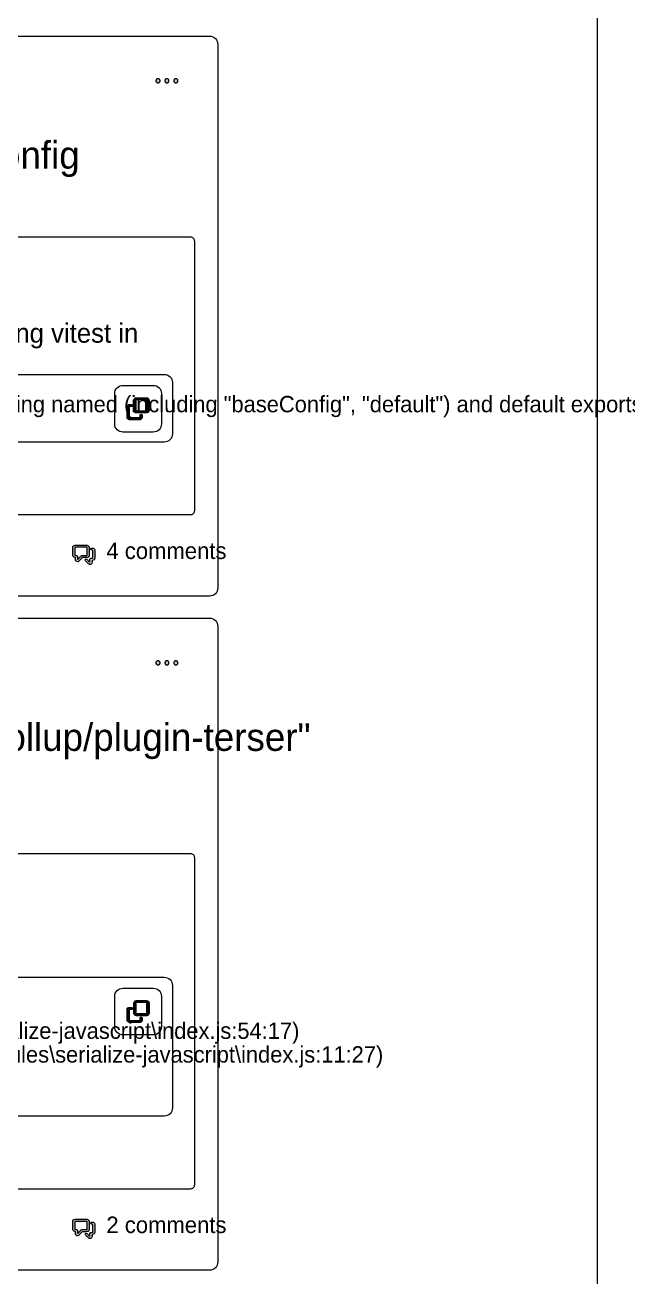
# Model space of a CAD drawing. Extents: x 0 to 2255, y 1 to 8699.
# Drawn here: x 864 to 1303, y 5510 to 6420 of the extents above; entities that cross this region are included whole.
import ezdxf

# ---------------------------------------------------------------- set-up
doc = ezdxf.new("R2010")
doc.units = 0
doc.layers.get('0').update_dxf_attribs({"lineweight": 0})
doc.styles.add('Mona Sans VF', font='Mona Sans VF.ttf')
doc.styles.add('Monaspace Neon', font='Monaspace Neon.ttf')

msp = doc.modelspace()

# ---------------------------------------------------------------- hatches: boundary and pattern name
at = {"true_color": 0x9198a1}
h = msp.add_hatch(color=256, dxfattribs=at)
h.dxf.hatch_style = 1
h.paths.add_polyline_path([(967.03, 6377.8), (967.18, 6377.81), (967.33, 6377.83), (967.47, 6377.86), (967.61, 6377.91), (967.74, 6377.98), (967.87, 6378.05), (967.98, 6378.14), (968.09, 6378.24), (968.19, 6378.35), (968.28, 6378.47), (968.36, 6378.59), (968.42, 6378.73), (968.47, 6378.86), (968.5, 6379.01), (968.53, 6379.15), (968.53, 6379.3), (968.53, 6379.45), (968.5, 6379.59), (968.47, 6379.74), (968.42, 6379.87), (968.36, 6380.01), (968.28, 6380.13), (968.19, 6380.25), (968.09, 6380.36), (967.98, 6380.46), (967.87, 6380.55), (967.74, 6380.62), (967.61, 6380.69), (967.47, 6380.74), (967.33, 6380.77), (967.18, 6380.79), (967.03, 6380.8), (966.89, 6380.79), (966.74, 6380.77), (966.6, 6380.74), (966.46, 6380.69), (966.33, 6380.62), (966.2, 6380.55), (966.08, 6380.46), (965.97, 6380.36), (965.87, 6380.25), (965.79, 6380.13), (965.71, 6380.01), (965.65, 6379.87), (965.6, 6379.74), (965.56, 6379.59), (965.54, 6379.45), (965.53, 6379.3), (965.54, 6379.15), (965.56, 6379.01), (965.6, 6378.86), (965.65, 6378.73), (965.71, 6378.59), (965.79, 6378.47), (965.87, 6378.35), (965.97, 6378.24), (966.08, 6378.14), (966.2, 6378.05), (966.33, 6377.98), (966.46, 6377.91), (966.6, 6377.86), (966.74, 6377.83), (966.89, 6377.81), (967.03, 6377.8)])
h.paths.add_polyline_path([(960.53, 6377.8), (960.68, 6377.81), (960.83, 6377.83), (960.97, 6377.86), (961.11, 6377.91), (961.24, 6377.98), (961.37, 6378.05), (961.48, 6378.14), (961.59, 6378.24), (961.69, 6378.35), (961.78, 6378.47), (961.86, 6378.59), (961.92, 6378.73), (961.97, 6378.86), (962, 6379.01), (962.03, 6379.15), (962.03, 6379.3), (962.03, 6379.45), (962, 6379.59), (961.97, 6379.74), (961.92, 6379.87), (961.86, 6380.01), (961.78, 6380.13), (961.69, 6380.25), (961.59, 6380.36), (961.48, 6380.46), (961.37, 6380.55), (961.24, 6380.62), (961.11, 6380.69), (960.97, 6380.74), (960.83, 6380.77), (960.68, 6380.79), (960.53, 6380.8), (960.39, 6380.79), (960.24, 6380.77), (960.1, 6380.74), (959.96, 6380.69), (959.83, 6380.62), (959.7, 6380.55), (959.58, 6380.46), (959.47, 6380.36), (959.37, 6380.25), (959.29, 6380.13), (959.21, 6380.01), (959.15, 6379.87), (959.1, 6379.74), (959.06, 6379.59), (959.04, 6379.45), (959.03, 6379.3), (959.04, 6379.15), (959.06, 6379.01), (959.1, 6378.86), (959.15, 6378.73), (959.21, 6378.59), (959.29, 6378.47), (959.37, 6378.35), (959.47, 6378.24), (959.58, 6378.14), (959.7, 6378.05), (959.83, 6377.98), (959.96, 6377.91), (960.1, 6377.86), (960.24, 6377.83), (960.39, 6377.81), (960.53, 6377.8)])
h.paths.add_polyline_path([(973.53, 6377.8), (973.68, 6377.81), (973.83, 6377.83), (973.97, 6377.86), (974.11, 6377.91), (974.24, 6377.98), (974.37, 6378.05), (974.48, 6378.14), (974.59, 6378.24), (974.69, 6378.35), (974.78, 6378.47), (974.86, 6378.59), (974.92, 6378.73), (974.97, 6378.86), (975, 6379.01), (975.03, 6379.15), (975.03, 6379.3), (975.03, 6379.45), (975, 6379.59), (974.97, 6379.74), (974.92, 6379.87), (974.86, 6380.01), (974.78, 6380.13), (974.69, 6380.25), (974.59, 6380.36), (974.48, 6380.46), (974.37, 6380.55), (974.24, 6380.62), (974.11, 6380.69), (973.97, 6380.74), (973.83, 6380.77), (973.68, 6380.79), (973.53, 6380.8), (973.39, 6380.79), (973.24, 6380.77), (973.1, 6380.74), (972.96, 6380.69), (972.83, 6380.62), (972.7, 6380.55), (972.58, 6380.46), (972.47, 6380.36), (972.37, 6380.25), (972.29, 6380.13), (972.21, 6380.01), (972.15, 6379.87), (972.1, 6379.74), (972.06, 6379.59), (972.04, 6379.45), (972.03, 6379.3), (972.04, 6379.15), (972.06, 6379.01), (972.1, 6378.86), (972.15, 6378.73), (972.21, 6378.59), (972.29, 6378.47), (972.37, 6378.35), (972.47, 6378.24), (972.58, 6378.14), (972.7, 6378.05), (972.83, 6377.98), (972.96, 6377.91), (973.1, 6377.86), (973.24, 6377.83), (973.39, 6377.81), (973.53, 6377.8)])
h = msp.add_hatch(color=256, dxfattribs=at)
h.dxf.hatch_style = 1
h.paths.add_polyline_path([(938.03, 6142.13), (938.21, 6142.89), (938.69, 6143.5), (939.39, 6143.84), (940.17, 6143.88), (940.95, 6143.88), (941.71, 6143.75), (942.03, 6143.08), (941.61, 6142.46), (940.84, 6142.38), (940.05, 6142.38), (939.53, 6142.01), (939.53, 6141.23), (939.53, 6140.45), (939.53, 6139.66), (939.53, 6138.88), (939.53, 6138.1), (939.53, 6137.31), (939.53, 6136.53), (939.53, 6135.75), (939.53, 6134.96), (939.84, 6134.38), (940.63, 6134.38), (941.41, 6134.38), (942.19, 6134.38), (942.98, 6134.38), (943.76, 6134.38), (944.54, 6134.38), (945.33, 6134.38), (946.11, 6134.38), (946.89, 6134.38), (947.53, 6134.64), (947.53, 6135.42), (947.54, 6136.2), (947.97, 6136.81), (948.71, 6136.75), (949.03, 6136.07), (949.03, 6135.29), (949.03, 6134.5), (948.8, 6133.76), (948.27, 6133.19), (947.55, 6132.9), (946.77, 6132.88), (945.99, 6132.88), (945.2, 6132.88), (944.42, 6132.88), (943.64, 6132.88), (942.85, 6132.88), (942.07, 6132.88), (941.29, 6132.88), (940.5, 6132.88), (939.72, 6132.88), (938.97, 6133.08), (938.38, 6133.59), (938.06, 6134.3), (938.03, 6135.08), (938.03, 6135.87), (938.03, 6136.65), (938.03, 6137.43), (938.03, 6138.22), (938.03, 6139), (938.03, 6139.78), (938.03, 6140.57), (938.03, 6141.35), (938.03, 6142.13)])
h = msp.add_hatch(color=256, dxfattribs=at)
h.dxf.hatch_style = 1
h.paths.add_polyline_path([(943.03, 6147.13), (943.15, 6147.76), (943.48, 6148.3), (943.99, 6148.69), (944.6, 6148.87), (945.24, 6148.88), (945.88, 6148.88), (946.52, 6148.88), (947.16, 6148.88), (947.8, 6148.88), (948.44, 6148.88), (949.08, 6148.88), (949.72, 6148.88), (950.36, 6148.88), (951, 6148.88), (951.64, 6148.88), (952.28, 6148.88), (952.91, 6148.77), (953.45, 6148.43), (953.84, 6147.93), (954.02, 6147.32), (954.03, 6146.68), (954.03, 6146.04), (954.03, 6145.4), (954.03, 6144.76), (954.03, 6144.12), (954.03, 6143.48), (954.03, 6142.84), (954.03, 6142.2), (954.03, 6141.55), (954.03, 6140.91), (954.03, 6140.27), (954.03, 6139.63), (953.92, 6139.01), (953.58, 6138.46), (953.08, 6138.08), (952.47, 6137.89), (951.83, 6137.88), (951.19, 6137.88), (950.55, 6137.88), (949.91, 6137.88), (949.27, 6137.88), (948.63, 6137.88), (947.99, 6137.88), (947.35, 6137.88), (946.71, 6137.88), (946.06, 6137.88), (945.42, 6137.88), (944.78, 6137.88), (944.16, 6138), (943.61, 6138.33), (943.23, 6138.84), (943.04, 6139.45), (943.03, 6140.09), (943.03, 6140.73), (943.03, 6141.37), (943.03, 6142.01), (943.03, 6142.65), (943.03, 6143.29), (943.03, 6143.93), (943.03, 6144.57), (943.03, 6145.21), (943.03, 6145.85), (943.03, 6146.49), (943.03, 6147.13)])
h.paths.add_polyline_path([(944.78, 6147.38), (944.53, 6147.03), (944.53, 6146.54), (944.53, 6146.05), (944.53, 6145.55), (944.53, 6145.06), (944.53, 6144.57), (944.53, 6144.07), (944.53, 6143.58), (944.53, 6143.09), (944.53, 6142.59), (944.53, 6142.1), (944.53, 6141.61), (944.53, 6141.11), (944.53, 6140.62), (944.53, 6140.13), (944.53, 6139.63), (944.88, 6139.38), (945.38, 6139.38), (945.87, 6139.38), (946.36, 6139.38), (946.86, 6139.38), (947.35, 6139.38), (947.84, 6139.38), (948.34, 6139.38), (948.83, 6139.38), (949.32, 6139.38), (949.82, 6139.38), (950.31, 6139.38), (950.8, 6139.38), (951.3, 6139.38), (951.79, 6139.38), (952.28, 6139.38), (952.53, 6139.73), (952.53, 6140.23), (952.53, 6140.72), (952.53, 6141.21), (952.53, 6141.71), (952.53, 6142.2), (952.53, 6142.69), (952.53, 6143.19), (952.53, 6143.68), (952.53, 6144.17), (952.53, 6144.67), (952.53, 6145.16), (952.53, 6145.65), (952.53, 6146.15), (952.53, 6146.64), (952.53, 6147.13), (952.18, 6147.38), (951.69, 6147.38), (951.2, 6147.38), (950.7, 6147.38), (950.21, 6147.38), (949.72, 6147.38), (949.22, 6147.38), (948.73, 6147.38), (948.24, 6147.38), (947.74, 6147.38), (947.25, 6147.38), (946.76, 6147.38), (946.26, 6147.38), (945.77, 6147.38), (945.28, 6147.38), (944.78, 6147.38)])
h = msp.add_hatch(color=256, dxfattribs=at)
h.dxf.hatch_style = 1
h.paths.add_polyline_path([(900.27, 6041.63), (900.93, 6041.63), (901.6, 6041.63), (902.26, 6041.63), (902.93, 6041.63), (903.59, 6041.63), (904.26, 6041.63), (904.92, 6041.63), (905.59, 6041.63), (906.25, 6041.63), (906.91, 6041.63), (907.58, 6041.63), (908.24, 6041.63), (908.91, 6041.63), (909.55, 6041.45), (910.07, 6041.05), (910.41, 6040.48), (910.52, 6039.83), (910.52, 6039.17), (910.52, 6038.5), (910.52, 6037.84), (910.52, 6037.17), (910.52, 6036.51), (910.52, 6035.84), (910.52, 6035.18), (910.52, 6034.51), (910.44, 6033.86), (910.12, 6033.27), (909.61, 6032.85), (908.98, 6032.65), (908.32, 6032.63), (907.66, 6032.63), (906.99, 6032.63), (906.33, 6032.63), (905.66, 6032.63), (905.17, 6032.22), (904.7, 6031.75), (904.23, 6031.28), (903.76, 6030.81), (903.29, 6030.34), (902.8, 6029.89), (902.19, 6029.65), (901.53, 6029.71), (900.96, 6030.04), (900.6, 6030.6), (900.52, 6031.25), (900.52, 6031.91), (900.52, 6032.58), (899.91, 6032.67), (899.3, 6032.93), (898.83, 6033.39), (898.56, 6033.99), (898.52, 6034.65), (898.52, 6035.32), (898.52, 6035.98), (898.52, 6036.65), (898.52, 6037.31), (898.52, 6037.98), (898.52, 6038.64), (898.52, 6039.31), (898.52, 6039.97), (898.68, 6040.61), (899.06, 6041.15), (899.62, 6041.51), (900.27, 6041.63)])
h.paths.add_polyline_path([(900.02, 6039.88), (900.02, 6039.36), (900.02, 6038.84), (900.02, 6038.32), (900.02, 6037.8), (900.02, 6037.28), (900.02, 6036.75), (900.02, 6036.23), (900.02, 6035.71), (900.02, 6035.19), (900.02, 6034.67), (900.12, 6034.18), (900.63, 6034.13), (901.15, 6034.13), (901.65, 6034.03), (901.98, 6033.63), (902.02, 6033.11), (902.02, 6032.59), (902.02, 6032.07), (902.02, 6031.55), (902.14, 6031.31), (902.5, 6031.68), (902.87, 6032.05), (903.24, 6032.42), (903.61, 6032.79), (903.98, 6033.16), (904.35, 6033.53), (904.72, 6033.89), (905.17, 6034.13), (905.69, 6034.13), (906.21, 6034.13), (906.74, 6034.13), (907.26, 6034.13), (907.78, 6034.13), (908.3, 6034.13), (908.82, 6034.14), (909.02, 6034.57), (909.02, 6035.09), (909.02, 6035.61), (909.02, 6036.13), (909.02, 6036.65), (909.02, 6037.17), (909.02, 6037.7), (909.02, 6038.22), (909.02, 6038.74), (909.02, 6039.26), (909.02, 6039.78), (908.74, 6040.13), (908.22, 6040.13), (907.7, 6040.13), (907.17, 6040.13), (906.65, 6040.13), (906.13, 6040.13), (905.61, 6040.13), (905.09, 6040.13), (904.57, 6040.13), (904.05, 6040.13), (903.52, 6040.13), (903, 6040.13), (902.48, 6040.13), (901.96, 6040.13), (901.44, 6040.13), (900.92, 6040.13), (900.4, 6040.13), (900.02, 6039.88)])
h.paths.add_polyline_path([(913.02, 6037.88), (912.55, 6038.13), (911.95, 6038.2), (911.56, 6038.65), (911.61, 6039.24), (912.07, 6039.61), (912.68, 6039.63), (913.28, 6039.56), (913.82, 6039.28), (914.23, 6038.84), (914.47, 6038.28), (914.52, 6037.67), (914.52, 6037.06), (914.52, 6036.45), (914.52, 6035.85), (914.52, 6035.24), (914.52, 6034.63), (914.52, 6034.02), (914.52, 6033.41), (914.52, 6032.8), (914.51, 6032.19), (914.33, 6031.61), (913.97, 6031.12), (913.47, 6030.78), (912.88, 6030.64), (912.52, 6030.39), (912.52, 6029.78), (912.52, 6029.17), (912.42, 6028.57), (912.09, 6028.06), (911.58, 6027.73), (910.98, 6027.64), (910.4, 6027.79), (909.92, 6028.17), (909.49, 6028.6), (909.06, 6029.03), (908.63, 6029.46), (908.2, 6029.89), (907.77, 6030.32), (907.5, 6030.85), (907.7, 6031.41), (908.24, 6031.65), (908.79, 6031.42), (909.22, 6030.99), (909.65, 6030.56), (910.08, 6030.13), (910.51, 6029.7), (910.94, 6029.27), (911.02, 6029.7), (911.02, 6030.31), (911.02, 6030.92), (911.03, 6031.53), (911.36, 6032.02), (911.95, 6032.13), (912.56, 6032.13), (913.02, 6032.4), (913.02, 6033.01), (913.02, 6033.62), (913.02, 6034.22), (913.02, 6034.83), (913.02, 6035.44), (913.02, 6036.05), (913.02, 6036.66), (913.02, 6037.27), (913.02, 6037.88)])
h = msp.add_hatch(color=256, dxfattribs=at)
h.dxf.hatch_style = 1
h.paths.add_polyline_path([(967.03, 5954.63), (967.18, 5954.64), (967.33, 5954.66), (967.47, 5954.7), (967.61, 5954.75), (967.74, 5954.81), (967.87, 5954.89), (967.98, 5954.97), (968.09, 5955.07), (968.19, 5955.18), (968.28, 5955.3), (968.36, 5955.43), (968.42, 5955.56), (968.47, 5955.7), (968.5, 5955.84), (968.53, 5955.99), (968.53, 5956.13), (968.53, 5956.28), (968.5, 5956.43), (968.47, 5956.57), (968.42, 5956.71), (968.36, 5956.84), (968.28, 5956.97), (968.19, 5957.08), (968.09, 5957.19), (967.98, 5957.29), (967.87, 5957.38), (967.74, 5957.46), (967.61, 5957.52), (967.47, 5957.57), (967.33, 5957.6), (967.18, 5957.63), (967.03, 5957.63), (966.89, 5957.63), (966.74, 5957.6), (966.6, 5957.57), (966.46, 5957.52), (966.33, 5957.46), (966.2, 5957.38), (966.08, 5957.29), (965.97, 5957.19), (965.87, 5957.08), (965.79, 5956.97), (965.71, 5956.84), (965.65, 5956.71), (965.6, 5956.57), (965.56, 5956.43), (965.54, 5956.28), (965.53, 5956.13), (965.54, 5955.99), (965.56, 5955.84), (965.6, 5955.7), (965.65, 5955.56), (965.71, 5955.43), (965.79, 5955.3), (965.87, 5955.18), (965.97, 5955.07), (966.08, 5954.97), (966.2, 5954.89), (966.33, 5954.81), (966.46, 5954.75), (966.6, 5954.7), (966.74, 5954.66), (966.89, 5954.64), (967.03, 5954.63)])
h.paths.add_polyline_path([(960.53, 5954.63), (960.68, 5954.64), (960.83, 5954.66), (960.97, 5954.7), (961.11, 5954.75), (961.24, 5954.81), (961.37, 5954.89), (961.48, 5954.97), (961.59, 5955.07), (961.69, 5955.18), (961.78, 5955.3), (961.86, 5955.43), (961.92, 5955.56), (961.97, 5955.7), (962, 5955.84), (962.03, 5955.99), (962.03, 5956.13), (962.03, 5956.28), (962, 5956.43), (961.97, 5956.57), (961.92, 5956.71), (961.86, 5956.84), (961.78, 5956.97), (961.69, 5957.08), (961.59, 5957.19), (961.48, 5957.29), (961.37, 5957.38), (961.24, 5957.46), (961.11, 5957.52), (960.97, 5957.57), (960.83, 5957.6), (960.68, 5957.63), (960.53, 5957.63), (960.39, 5957.63), (960.24, 5957.6), (960.1, 5957.57), (959.96, 5957.52), (959.83, 5957.46), (959.7, 5957.38), (959.58, 5957.29), (959.47, 5957.19), (959.37, 5957.08), (959.29, 5956.97), (959.21, 5956.84), (959.15, 5956.71), (959.1, 5956.57), (959.06, 5956.43), (959.04, 5956.28), (959.03, 5956.13), (959.04, 5955.99), (959.06, 5955.84), (959.1, 5955.7), (959.15, 5955.56), (959.21, 5955.43), (959.29, 5955.3), (959.37, 5955.18), (959.47, 5955.07), (959.58, 5954.97), (959.7, 5954.89), (959.83, 5954.81), (959.96, 5954.75), (960.1, 5954.7), (960.24, 5954.66), (960.39, 5954.64), (960.53, 5954.63)])
h.paths.add_polyline_path([(973.53, 5954.63), (973.68, 5954.64), (973.83, 5954.66), (973.97, 5954.7), (974.11, 5954.75), (974.24, 5954.81), (974.37, 5954.89), (974.48, 5954.97), (974.59, 5955.07), (974.69, 5955.18), (974.78, 5955.3), (974.86, 5955.43), (974.92, 5955.56), (974.97, 5955.7), (975, 5955.84), (975.03, 5955.99), (975.03, 5956.13), (975.03, 5956.28), (975, 5956.43), (974.97, 5956.57), (974.92, 5956.71), (974.86, 5956.84), (974.78, 5956.97), (974.69, 5957.08), (974.59, 5957.19), (974.48, 5957.29), (974.37, 5957.38), (974.24, 5957.46), (974.11, 5957.52), (973.97, 5957.57), (973.83, 5957.6), (973.68, 5957.63), (973.53, 5957.63), (973.39, 5957.63), (973.24, 5957.6), (973.1, 5957.57), (972.96, 5957.52), (972.83, 5957.46), (972.7, 5957.38), (972.58, 5957.29), (972.47, 5957.19), (972.37, 5957.08), (972.29, 5956.97), (972.21, 5956.84), (972.15, 5956.71), (972.1, 5956.57), (972.06, 5956.43), (972.04, 5956.28), (972.03, 5956.13), (972.04, 5955.99), (972.06, 5955.84), (972.1, 5955.7), (972.15, 5955.56), (972.21, 5955.43), (972.29, 5955.3), (972.37, 5955.18), (972.47, 5955.07), (972.58, 5954.97), (972.7, 5954.89), (972.83, 5954.81), (972.96, 5954.75), (973.1, 5954.7), (973.24, 5954.66), (973.39, 5954.64), (973.53, 5954.63)])
h = msp.add_hatch(color=256, dxfattribs=at)
h.dxf.hatch_style = 1
h.paths.add_polyline_path([(943.03, 5708.88), (943.15, 5709.51), (943.48, 5710.05), (943.99, 5710.44), (944.6, 5710.62), (945.24, 5710.63), (945.88, 5710.63), (946.52, 5710.63), (947.16, 5710.63), (947.8, 5710.63), (948.44, 5710.63), (949.08, 5710.63), (949.72, 5710.63), (950.36, 5710.63), (951, 5710.63), (951.64, 5710.63), (952.28, 5710.63), (952.91, 5710.52), (953.45, 5710.18), (953.84, 5709.68), (954.02, 5709.07), (954.03, 5708.43), (954.03, 5707.79), (954.03, 5707.15), (954.03, 5706.51), (954.03, 5705.87), (954.03, 5705.23), (954.03, 5704.59), (954.03, 5703.95), (954.03, 5703.3), (954.03, 5702.66), (954.03, 5702.02), (954.03, 5701.38), (953.92, 5700.76), (953.58, 5700.21), (953.08, 5699.83), (952.47, 5699.64), (951.83, 5699.63), (951.19, 5699.63), (950.55, 5699.63), (949.91, 5699.63), (949.27, 5699.63), (948.63, 5699.63), (947.99, 5699.63), (947.35, 5699.63), (946.71, 5699.63), (946.06, 5699.63), (945.42, 5699.63), (944.78, 5699.63), (944.16, 5699.75), (943.61, 5700.08), (943.23, 5700.59), (943.04, 5701.2), (943.03, 5701.84), (943.03, 5702.48), (943.03, 5703.12), (943.03, 5703.76), (943.03, 5704.4), (943.03, 5705.04), (943.03, 5705.68), (943.03, 5706.32), (943.03, 5706.96), (943.03, 5707.6), (943.03, 5708.24), (943.03, 5708.88)])
h.paths.add_polyline_path([(944.78, 5709.13), (944.53, 5708.78), (944.53, 5708.29), (944.53, 5707.8), (944.53, 5707.3), (944.53, 5706.81), (944.53, 5706.32), (944.53, 5705.82), (944.53, 5705.33), (944.53, 5704.84), (944.53, 5704.34), (944.53, 5703.85), (944.53, 5703.36), (944.53, 5702.86), (944.53, 5702.37), (944.53, 5701.88), (944.53, 5701.38), (944.88, 5701.13), (945.38, 5701.13), (945.87, 5701.13), (946.36, 5701.13), (946.86, 5701.13), (947.35, 5701.13), (947.84, 5701.13), (948.34, 5701.13), (948.83, 5701.13), (949.32, 5701.13), (949.82, 5701.13), (950.31, 5701.13), (950.8, 5701.13), (951.3, 5701.13), (951.79, 5701.13), (952.28, 5701.13), (952.53, 5701.48), (952.53, 5701.98), (952.53, 5702.47), (952.53, 5702.96), (952.53, 5703.46), (952.53, 5703.95), (952.53, 5704.44), (952.53, 5704.94), (952.53, 5705.43), (952.53, 5705.92), (952.53, 5706.42), (952.53, 5706.91), (952.53, 5707.4), (952.53, 5707.9), (952.53, 5708.39), (952.53, 5708.88), (952.18, 5709.13), (951.69, 5709.13), (951.2, 5709.13), (950.7, 5709.13), (950.21, 5709.13), (949.72, 5709.13), (949.22, 5709.13), (948.73, 5709.13), (948.24, 5709.13), (947.74, 5709.13), (947.25, 5709.13), (946.76, 5709.13), (946.26, 5709.13), (945.77, 5709.13), (945.28, 5709.13), (944.78, 5709.13)])
h = msp.add_hatch(color=256, dxfattribs=at)
h.dxf.hatch_style = 1
h.paths.add_polyline_path([(938.03, 5703.88), (938.21, 5704.64), (938.69, 5705.25), (939.39, 5705.59), (940.17, 5705.63), (940.95, 5705.63), (941.71, 5705.5), (942.03, 5704.83), (941.61, 5704.21), (940.84, 5704.13), (940.05, 5704.13), (939.53, 5703.76), (939.53, 5702.98), (939.53, 5702.2), (939.53, 5701.41), (939.53, 5700.63), (939.53, 5699.85), (939.53, 5699.06), (939.53, 5698.28), (939.53, 5697.5), (939.53, 5696.71), (939.84, 5696.13), (940.63, 5696.13), (941.41, 5696.13), (942.19, 5696.13), (942.98, 5696.13), (943.76, 5696.13), (944.54, 5696.13), (945.33, 5696.13), (946.11, 5696.13), (946.89, 5696.13), (947.53, 5696.39), (947.53, 5697.17), (947.54, 5697.95), (947.97, 5698.56), (948.71, 5698.5), (949.03, 5697.82), (949.03, 5697.04), (949.03, 5696.25), (948.8, 5695.51), (948.27, 5694.94), (947.55, 5694.65), (946.77, 5694.63), (945.99, 5694.63), (945.2, 5694.63), (944.42, 5694.63), (943.64, 5694.63), (942.85, 5694.63), (942.07, 5694.63), (941.29, 5694.63), (940.5, 5694.63), (939.72, 5694.63), (938.97, 5694.83), (938.38, 5695.34), (938.06, 5696.05), (938.03, 5696.83), (938.03, 5697.62), (938.03, 5698.4), (938.03, 5699.18), (938.03, 5699.97), (938.03, 5700.75), (938.03, 5701.53), (938.03, 5702.32), (938.03, 5703.1), (938.03, 5703.88)])
h = msp.add_hatch(color=256, dxfattribs=at)
h.dxf.hatch_style = 1
h.paths.add_polyline_path([(900.27, 5551.63), (900.93, 5551.63), (901.6, 5551.63), (902.26, 5551.63), (902.93, 5551.63), (903.59, 5551.63), (904.26, 5551.63), (904.92, 5551.63), (905.59, 5551.63), (906.25, 5551.63), (906.91, 5551.63), (907.58, 5551.63), (908.24, 5551.63), (908.91, 5551.63), (909.55, 5551.45), (910.07, 5551.05), (910.41, 5550.48), (910.52, 5549.83), (910.52, 5549.17), (910.52, 5548.5), (910.52, 5547.84), (910.52, 5547.17), (910.52, 5546.51), (910.52, 5545.84), (910.52, 5545.18), (910.52, 5544.51), (910.44, 5543.86), (910.12, 5543.27), (909.61, 5542.85), (908.98, 5542.65), (908.32, 5542.63), (907.66, 5542.63), (906.99, 5542.63), (906.33, 5542.63), (905.66, 5542.63), (905.17, 5542.22), (904.7, 5541.75), (904.23, 5541.28), (903.76, 5540.81), (903.29, 5540.34), (902.8, 5539.89), (902.19, 5539.65), (901.53, 5539.71), (900.96, 5540.04), (900.6, 5540.6), (900.52, 5541.25), (900.52, 5541.91), (900.52, 5542.58), (899.91, 5542.67), (899.3, 5542.93), (898.83, 5543.39), (898.56, 5543.99), (898.52, 5544.65), (898.52, 5545.32), (898.52, 5545.98), (898.52, 5546.65), (898.52, 5547.31), (898.52, 5547.98), (898.52, 5548.64), (898.52, 5549.31), (898.52, 5549.97), (898.68, 5550.61), (899.06, 5551.15), (899.62, 5551.51), (900.27, 5551.63)])
h.paths.add_polyline_path([(900.02, 5549.88), (900.02, 5549.36), (900.02, 5548.84), (900.02, 5548.32), (900.02, 5547.8), (900.02, 5547.28), (900.02, 5546.75), (900.02, 5546.23), (900.02, 5545.71), (900.02, 5545.19), (900.02, 5544.67), (900.12, 5544.18), (900.63, 5544.13), (901.15, 5544.13), (901.65, 5544.03), (901.98, 5543.63), (902.02, 5543.11), (902.02, 5542.59), (902.02, 5542.07), (902.02, 5541.55), (902.14, 5541.31), (902.5, 5541.68), (902.87, 5542.05), (903.24, 5542.42), (903.61, 5542.79), (903.98, 5543.16), (904.35, 5543.53), (904.72, 5543.89), (905.17, 5544.13), (905.69, 5544.13), (906.21, 5544.13), (906.74, 5544.13), (907.26, 5544.13), (907.78, 5544.13), (908.3, 5544.13), (908.82, 5544.14), (909.02, 5544.57), (909.02, 5545.09), (909.02, 5545.61), (909.02, 5546.13), (909.02, 5546.65), (909.02, 5547.17), (909.02, 5547.7), (909.02, 5548.22), (909.02, 5548.74), (909.02, 5549.26), (909.02, 5549.78), (908.74, 5550.13), (908.22, 5550.13), (907.7, 5550.13), (907.17, 5550.13), (906.65, 5550.13), (906.13, 5550.13), (905.61, 5550.13), (905.09, 5550.13), (904.57, 5550.13), (904.05, 5550.13), (903.52, 5550.13), (903, 5550.13), (902.48, 5550.13), (901.96, 5550.13), (901.44, 5550.13), (900.92, 5550.13), (900.4, 5550.13), (900.02, 5549.88)])
h.paths.add_polyline_path([(913.02, 5547.88), (912.55, 5548.13), (911.95, 5548.2), (911.56, 5548.65), (911.61, 5549.24), (912.07, 5549.61), (912.68, 5549.63), (913.28, 5549.56), (913.82, 5549.28), (914.23, 5548.84), (914.47, 5548.28), (914.52, 5547.67), (914.52, 5547.06), (914.52, 5546.45), (914.52, 5545.85), (914.52, 5545.24), (914.52, 5544.63), (914.52, 5544.02), (914.52, 5543.41), (914.52, 5542.8), (914.51, 5542.19), (914.33, 5541.61), (913.97, 5541.12), (913.47, 5540.78), (912.88, 5540.64), (912.52, 5540.39), (912.52, 5539.78), (912.52, 5539.17), (912.42, 5538.57), (912.09, 5538.06), (911.58, 5537.73), (910.98, 5537.64), (910.4, 5537.79), (909.92, 5538.17), (909.49, 5538.6), (909.06, 5539.03), (908.63, 5539.46), (908.2, 5539.89), (907.77, 5540.32), (907.5, 5540.85), (907.7, 5541.41), (908.24, 5541.65), (908.79, 5541.42), (909.22, 5540.99), (909.65, 5540.56), (910.08, 5540.13), (910.51, 5539.7), (910.94, 5539.27), (911.02, 5539.7), (911.02, 5540.31), (911.02, 5540.92), (911.03, 5541.53), (911.36, 5542.02), (911.95, 5542.13), (912.56, 5542.13), (913.02, 5542.4), (913.02, 5543.01), (913.02, 5543.62), (913.02, 5544.22), (913.02, 5544.83), (913.02, 5545.44), (913.02, 5546.05), (913.02, 5546.66), (913.02, 5547.27), (913.02, 5547.88)])

# ---------------------------------------------------------------- linework, layer by layer
at = {"true_color": 0x0d1117}
for points in [[(0, 8699), (1280, 8699), (1280, 0.77), (0, 0.77), (0, 8699)], [(0, 8635), (1280, 8635), (1280, 0.77), (0, 0.77), (0, 8635)]]:
    msp.add_lwpolyline(points, dxfattribs=at)
at = {"true_color": 0x010409}
msp.add_lwpolyline([(0, 8635), (1280, 8635), (1280, 0.77), (0, 0.77), (0, 8635)], dxfattribs=at)
at = {"true_color": 0x3d444d}
for points in [[(350, 6411.8), (998.03, 6411.8), (998.03, 6411.8), (999.2, 6411.68), (1000.33, 6411.34), (1001.37, 6410.79), (1002.28, 6410.04), (1003.02, 6409.13), (1003.58, 6408.1), (1003.92, 6406.97), (1004.03, 6405.8), (1004.03, 6010.63), (1004.03, 6010.63), (1003.92, 6009.46), (1003.58, 6008.34), (1003.02, 6007.3), (1002.28, 6006.39), (1001.37, 6005.64), (1000.33, 6005.09), (999.2, 6004.75), (998.03, 6004.63), (350, 6004.63)], [(935.03, 6157.88), (957.03, 6157.88), (957.03, 6157.88), (958.2, 6157.77), (959.33, 6157.43), (960.37, 6156.87), (961.28, 6156.13), (962.02, 6155.22), (962.58, 6154.18), (962.92, 6153.05), (963.03, 6151.88), (963.03, 6129.88), (963.03, 6129.88), (962.92, 6128.71), (962.58, 6127.59), (962.02, 6126.55), (961.28, 6125.64), (960.37, 6124.89), (959.33, 6124.34), (958.2, 6124), (957.03, 6123.88), (935.03, 6123.88), (935.03, 6123.88), (933.86, 6124), (932.74, 6124.34), (931.7, 6124.89), (930.79, 6125.64), (930.04, 6126.55), (929.49, 6127.59), (929.15, 6128.71), (929.03, 6129.88), (929.03, 6151.88), (929.03, 6151.88), (929.15, 6153.05), (929.49, 6154.18), (930.04, 6155.22), (930.79, 6156.13), (931.7, 6156.87), (932.74, 6157.43), (933.86, 6157.77), (935.03, 6157.88), (935.03, 6157.88)], [(350, 5988.63), (998.03, 5988.63), (998.03, 5988.63), (999.2, 5988.52), (1000.33, 5988.18), (1001.37, 5987.62), (1002.28, 5986.88), (1003.02, 5985.97), (1003.58, 5984.93), (1003.92, 5983.8), (1004.03, 5982.63), (1004.03, 5520.63), (1004.03, 5520.63), (1003.92, 5519.46), (1003.58, 5518.34), (1003.02, 5517.3), (1002.28, 5516.39), (1001.37, 5515.64), (1000.33, 5515.09), (999.2, 5514.75), (998.03, 5514.63), (350, 5514.63)], [(935.03, 5719.63), (957.03, 5719.63), (957.03, 5719.63), (958.2, 5719.52), (959.33, 5719.18), (960.37, 5718.62), (961.28, 5717.88), (962.02, 5716.97), (962.58, 5715.93), (962.92, 5714.8), (963.03, 5713.63), (963.03, 5691.63), (963.03, 5691.63), (962.92, 5690.46), (962.58, 5689.34), (962.02, 5688.3), (961.28, 5687.39), (960.37, 5686.64), (959.33, 5686.09), (958.2, 5685.75), (957.03, 5685.63), (935.03, 5685.63), (935.03, 5685.63), (933.86, 5685.75), (932.74, 5686.09), (931.7, 5686.64), (930.79, 5687.39), (930.04, 5688.3), (929.49, 5689.34), (929.15, 5690.46), (929.03, 5691.63), (929.03, 5713.63), (929.03, 5713.63), (929.15, 5714.8), (929.49, 5715.93), (930.04, 5716.97), (930.79, 5717.88), (931.7, 5718.62), (932.74, 5719.18), (933.86, 5719.52), (935.03, 5719.63), (935.03, 5719.63)]]:
    msp.add_lwpolyline(points, dxfattribs=at)
at = {"true_color": 0x9198a1}
for points in [[(960.53, 6377.8), (960.68, 6377.81), (960.83, 6377.83), (960.97, 6377.86), (961.11, 6377.91), (961.24, 6377.98), (961.37, 6378.05), (961.48, 6378.14), (961.59, 6378.24), (961.69, 6378.35), (961.78, 6378.47), (961.86, 6378.59), (961.92, 6378.73), (961.97, 6378.86), (962, 6379.01), (962.03, 6379.15), (962.03, 6379.3), (962.03, 6379.45), (962, 6379.59), (961.97, 6379.74), (961.92, 6379.87), (961.86, 6380.01), (961.78, 6380.13), (961.69, 6380.25), (961.59, 6380.36), (961.48, 6380.46), (961.37, 6380.55), (961.24, 6380.62), (961.11, 6380.69), (960.97, 6380.74), (960.83, 6380.77), (960.68, 6380.79), (960.53, 6380.8), (960.39, 6380.79), (960.24, 6380.77), (960.1, 6380.74), (959.96, 6380.69), (959.83, 6380.62), (959.7, 6380.55), (959.58, 6380.46), (959.47, 6380.36), (959.37, 6380.25), (959.29, 6380.13), (959.21, 6380.01), (959.15, 6379.87), (959.1, 6379.74), (959.06, 6379.59), (959.04, 6379.45), (959.03, 6379.3), (959.04, 6379.15), (959.06, 6379.01), (959.1, 6378.86), (959.15, 6378.73), (959.21, 6378.59), (959.29, 6378.47), (959.37, 6378.35), (959.47, 6378.24), (959.58, 6378.14), (959.7, 6378.05), (959.83, 6377.98), (959.96, 6377.91), (960.1, 6377.86), (960.24, 6377.83), (960.39, 6377.81), (960.53, 6377.8), (960.53, 6377.8)], [(967.03, 6377.8), (967.18, 6377.81), (967.33, 6377.83), (967.47, 6377.86), (967.61, 6377.91), (967.74, 6377.98), (967.87, 6378.05), (967.98, 6378.14), (968.09, 6378.24), (968.19, 6378.35), (968.28, 6378.47), (968.36, 6378.59), (968.42, 6378.73), (968.47, 6378.86), (968.5, 6379.01), (968.53, 6379.15), (968.53, 6379.3), (968.53, 6379.45), (968.5, 6379.59), (968.47, 6379.74), (968.42, 6379.87), (968.36, 6380.01), (968.28, 6380.13), (968.19, 6380.25), (968.09, 6380.36), (967.98, 6380.46), (967.87, 6380.55), (967.74, 6380.62), (967.61, 6380.69), (967.47, 6380.74), (967.33, 6380.77), (967.18, 6380.79), (967.03, 6380.8), (966.89, 6380.79), (966.74, 6380.77), (966.6, 6380.74), (966.46, 6380.69), (966.33, 6380.62), (966.2, 6380.55), (966.08, 6380.46), (965.97, 6380.36), (965.87, 6380.25), (965.79, 6380.13), (965.71, 6380.01), (965.65, 6379.87), (965.6, 6379.74), (965.56, 6379.59), (965.54, 6379.45), (965.53, 6379.3), (965.54, 6379.15), (965.56, 6379.01), (965.6, 6378.86), (965.65, 6378.73), (965.71, 6378.59), (965.79, 6378.47), (965.87, 6378.35), (965.97, 6378.24), (966.08, 6378.14), (966.2, 6378.05), (966.33, 6377.98), (966.46, 6377.91), (966.6, 6377.86), (966.74, 6377.83), (966.89, 6377.81), (967.03, 6377.8), (967.03, 6377.8)], [(973.53, 6377.8), (973.68, 6377.81), (973.83, 6377.83), (973.97, 6377.86), (974.11, 6377.91), (974.24, 6377.98), (974.37, 6378.05), (974.48, 6378.14), (974.59, 6378.24), (974.69, 6378.35), (974.78, 6378.47), (974.86, 6378.59), (974.92, 6378.73), (974.97, 6378.86), (975, 6379.01), (975.03, 6379.15), (975.03, 6379.3), (975.03, 6379.45), (975, 6379.59), (974.97, 6379.74), (974.92, 6379.87), (974.86, 6380.01), (974.78, 6380.13), (974.69, 6380.25), (974.59, 6380.36), (974.48, 6380.46), (974.37, 6380.55), (974.24, 6380.62), (974.11, 6380.69), (973.97, 6380.74), (973.83, 6380.77), (973.68, 6380.79), (973.53, 6380.8), (973.39, 6380.79), (973.24, 6380.77), (973.1, 6380.74), (972.96, 6380.69), (972.83, 6380.62), (972.7, 6380.55), (972.58, 6380.46), (972.47, 6380.36), (972.37, 6380.25), (972.29, 6380.13), (972.21, 6380.01), (972.15, 6379.87), (972.1, 6379.74), (972.06, 6379.59), (972.04, 6379.45), (972.03, 6379.3), (972.04, 6379.15), (972.06, 6379.01), (972.1, 6378.86), (972.15, 6378.73), (972.21, 6378.59), (972.29, 6378.47), (972.37, 6378.35), (972.47, 6378.24), (972.58, 6378.14), (972.7, 6378.05), (972.83, 6377.98), (972.96, 6377.91), (973.1, 6377.86), (973.24, 6377.83), (973.39, 6377.81), (973.53, 6377.8), (973.53, 6377.8)], [(938.03, 6142.13), (938.21, 6142.89), (938.69, 6143.5), (939.39, 6143.84), (940.17, 6143.88), (940.95, 6143.88), (941.71, 6143.75), (942.03, 6143.08), (941.61, 6142.46), (940.84, 6142.38), (940.05, 6142.38), (939.53, 6142.01), (939.53, 6141.23), (939.53, 6140.45), (939.53, 6139.66), (939.53, 6138.88), (939.53, 6138.1), (939.53, 6137.31), (939.53, 6136.53), (939.53, 6135.75), (939.53, 6134.96), (939.84, 6134.38), (940.63, 6134.38), (941.41, 6134.38), (942.19, 6134.38), (942.98, 6134.38), (943.76, 6134.38), (944.54, 6134.38), (945.33, 6134.38), (946.11, 6134.38), (946.89, 6134.38), (947.53, 6134.64), (947.53, 6135.42), (947.54, 6136.2), (947.97, 6136.81), (948.71, 6136.75), (949.03, 6136.07), (949.03, 6135.29), (949.03, 6134.5), (948.8, 6133.76), (948.27, 6133.19), (947.55, 6132.9), (946.77, 6132.88), (945.99, 6132.88), (945.2, 6132.88), (944.42, 6132.88), (943.64, 6132.88), (942.85, 6132.88), (942.07, 6132.88), (941.29, 6132.88), (940.5, 6132.88), (939.72, 6132.88), (938.97, 6133.08), (938.38, 6133.59), (938.06, 6134.3), (938.03, 6135.08), (938.03, 6135.87), (938.03, 6136.65), (938.03, 6137.43), (938.03, 6138.22), (938.03, 6139), (938.03, 6139.78), (938.03, 6140.57), (938.03, 6141.35), (938.03, 6142.13), (938.03, 6142.13)], [(943.03, 6147.13), (943.15, 6147.76), (943.48, 6148.3), (943.99, 6148.69), (944.6, 6148.87), (945.24, 6148.88), (945.88, 6148.88), (946.52, 6148.88), (947.16, 6148.88), (947.8, 6148.88), (948.44, 6148.88), (949.08, 6148.88), (949.72, 6148.88), (950.36, 6148.88), (951, 6148.88), (951.64, 6148.88), (952.28, 6148.88), (952.91, 6148.77), (953.45, 6148.43), (953.84, 6147.93), (954.02, 6147.32), (954.03, 6146.68), (954.03, 6146.04), (954.03, 6145.4), (954.03, 6144.76), (954.03, 6144.12), (954.03, 6143.48), (954.03, 6142.84), (954.03, 6142.2), (954.03, 6141.55), (954.03, 6140.91), (954.03, 6140.27), (954.03, 6139.63), (953.92, 6139.01), (953.58, 6138.46), (953.08, 6138.08), (952.47, 6137.89), (951.83, 6137.88), (951.19, 6137.88), (950.55, 6137.88), (949.91, 6137.88), (949.27, 6137.88), (948.63, 6137.88), (947.99, 6137.88), (947.35, 6137.88), (946.71, 6137.88), (946.06, 6137.88), (945.42, 6137.88), (944.78, 6137.88), (944.16, 6138), (943.61, 6138.33), (943.23, 6138.84), (943.04, 6139.45), (943.03, 6140.09), (943.03, 6140.73), (943.03, 6141.37), (943.03, 6142.01), (943.03, 6142.65), (943.03, 6143.29), (943.03, 6143.93), (943.03, 6144.57), (943.03, 6145.21), (943.03, 6145.85), (943.03, 6146.49), (943.03, 6147.13), (943.03, 6147.13)], [(944.78, 6147.38), (944.53, 6147.03), (944.53, 6146.54), (944.53, 6146.05), (944.53, 6145.55), (944.53, 6145.06), (944.53, 6144.57), (944.53, 6144.07), (944.53, 6143.58), (944.53, 6143.09), (944.53, 6142.59), (944.53, 6142.1), (944.53, 6141.61), (944.53, 6141.11), (944.53, 6140.62), (944.53, 6140.13), (944.53, 6139.63), (944.88, 6139.38), (945.38, 6139.38), (945.87, 6139.38), (946.36, 6139.38), (946.86, 6139.38), (947.35, 6139.38), (947.84, 6139.38), (948.34, 6139.38), (948.83, 6139.38), (949.32, 6139.38), (949.82, 6139.38), (950.31, 6139.38), (950.8, 6139.38), (951.3, 6139.38), (951.79, 6139.38), (952.28, 6139.38), (952.53, 6139.73), (952.53, 6140.23), (952.53, 6140.72), (952.53, 6141.21), (952.53, 6141.71), (952.53, 6142.2), (952.53, 6142.69), (952.53, 6143.19), (952.53, 6143.68), (952.53, 6144.17), (952.53, 6144.67), (952.53, 6145.16), (952.53, 6145.65), (952.53, 6146.15), (952.53, 6146.64), (952.53, 6147.13), (952.18, 6147.38), (951.69, 6147.38), (951.2, 6147.38), (950.7, 6147.38), (950.21, 6147.38), (949.72, 6147.38), (949.22, 6147.38), (948.73, 6147.38), (948.24, 6147.38), (947.74, 6147.38), (947.25, 6147.38), (946.76, 6147.38), (946.26, 6147.38), (945.77, 6147.38), (945.28, 6147.38), (944.78, 6147.38), (944.78, 6147.38)], [(900.27, 6041.63), (900.93, 6041.63), (901.6, 6041.63), (902.26, 6041.63), (902.93, 6041.63), (903.59, 6041.63), (904.26, 6041.63), (904.92, 6041.63), (905.59, 6041.63), (906.25, 6041.63), (906.91, 6041.63), (907.58, 6041.63), (908.24, 6041.63), (908.91, 6041.63), (909.55, 6041.45), (910.07, 6041.05), (910.41, 6040.48), (910.52, 6039.83), (910.52, 6039.17), (910.52, 6038.5), (910.52, 6037.84), (910.52, 6037.17), (910.52, 6036.51), (910.52, 6035.84), (910.52, 6035.18), (910.52, 6034.51), (910.44, 6033.86), (910.12, 6033.27), (909.61, 6032.85), (908.98, 6032.65), (908.32, 6032.63), (907.66, 6032.63), (906.99, 6032.63), (906.33, 6032.63), (905.66, 6032.63), (905.17, 6032.22), (904.7, 6031.75), (904.23, 6031.28), (903.76, 6030.81), (903.29, 6030.34), (902.8, 6029.89), (902.19, 6029.65), (901.53, 6029.71), (900.96, 6030.04), (900.6, 6030.6), (900.52, 6031.25), (900.52, 6031.91), (900.52, 6032.58), (899.91, 6032.67), (899.3, 6032.93), (898.83, 6033.39), (898.56, 6033.99), (898.52, 6034.65), (898.52, 6035.32), (898.52, 6035.98), (898.52, 6036.65), (898.52, 6037.31), (898.52, 6037.98), (898.52, 6038.64), (898.52, 6039.31), (898.52, 6039.97), (898.68, 6040.61), (899.06, 6041.15), (899.62, 6041.51), (900.27, 6041.63), (900.27, 6041.63)], [(900.02, 6039.88), (900.02, 6039.36), (900.02, 6038.84), (900.02, 6038.32), (900.02, 6037.8), (900.02, 6037.28), (900.02, 6036.75), (900.02, 6036.23), (900.02, 6035.71), (900.02, 6035.19), (900.02, 6034.67), (900.12, 6034.18), (900.63, 6034.13), (901.15, 6034.13), (901.65, 6034.03), (901.98, 6033.63), (902.02, 6033.11), (902.02, 6032.59), (902.02, 6032.07), (902.02, 6031.55), (902.14, 6031.31), (902.5, 6031.68), (902.87, 6032.05), (903.24, 6032.42), (903.61, 6032.79), (903.98, 6033.16), (904.35, 6033.53), (904.72, 6033.89), (905.17, 6034.13), (905.69, 6034.13), (906.21, 6034.13), (906.74, 6034.13), (907.26, 6034.13), (907.78, 6034.13), (908.3, 6034.13), (908.82, 6034.14), (909.02, 6034.57), (909.02, 6035.09), (909.02, 6035.61), (909.02, 6036.13), (909.02, 6036.65), (909.02, 6037.17), (909.02, 6037.7), (909.02, 6038.22), (909.02, 6038.74), (909.02, 6039.26), (909.02, 6039.78), (908.74, 6040.13), (908.22, 6040.13), (907.7, 6040.13), (907.17, 6040.13), (906.65, 6040.13), (906.13, 6040.13), (905.61, 6040.13), (905.09, 6040.13), (904.57, 6040.13), (904.05, 6040.13), (903.52, 6040.13), (903, 6040.13), (902.48, 6040.13), (901.96, 6040.13), (901.44, 6040.13), (900.92, 6040.13), (900.4, 6040.13), (900.02, 6039.88), (900.02, 6039.88)], [(913.02, 6037.88), (912.55, 6038.13), (911.95, 6038.2), (911.56, 6038.65), (911.61, 6039.24), (912.07, 6039.61), (912.68, 6039.63), (913.28, 6039.56), (913.82, 6039.28), (914.23, 6038.84), (914.47, 6038.28), (914.52, 6037.67), (914.52, 6037.06), (914.52, 6036.45), (914.52, 6035.85), (914.52, 6035.24), (914.52, 6034.63), (914.52, 6034.02), (914.52, 6033.41), (914.52, 6032.8), (914.51, 6032.19), (914.33, 6031.61), (913.97, 6031.12), (913.47, 6030.78), (912.88, 6030.64), (912.52, 6030.39), (912.52, 6029.78), (912.52, 6029.17), (912.42, 6028.57), (912.09, 6028.06), (911.58, 6027.73), (910.98, 6027.64), (910.4, 6027.79), (909.92, 6028.17), (909.49, 6028.6), (909.06, 6029.03), (908.63, 6029.46), (908.2, 6029.89), (907.77, 6030.32), (907.5, 6030.85), (907.7, 6031.41), (908.24, 6031.65), (908.79, 6031.42), (909.22, 6030.99), (909.65, 6030.56), (910.08, 6030.13), (910.51, 6029.7), (910.94, 6029.27), (911.02, 6029.7), (911.02, 6030.31), (911.02, 6030.92), (911.03, 6031.53), (911.36, 6032.02), (911.95, 6032.13), (912.56, 6032.13), (913.02, 6032.4), (913.02, 6033.01), (913.02, 6033.62), (913.02, 6034.22), (913.02, 6034.83), (913.02, 6035.44), (913.02, 6036.05), (913.02, 6036.66), (913.02, 6037.27), (913.02, 6037.88), (913.02, 6037.88)], [(960.53, 5954.63), (960.68, 5954.64), (960.83, 5954.66), (960.97, 5954.7), (961.11, 5954.75), (961.24, 5954.81), (961.37, 5954.89), (961.48, 5954.97), (961.59, 5955.07), (961.69, 5955.18), (961.78, 5955.3), (961.86, 5955.43), (961.92, 5955.56), (961.97, 5955.7), (962, 5955.84), (962.03, 5955.99), (962.03, 5956.13), (962.03, 5956.28), (962, 5956.43), (961.97, 5956.57), (961.92, 5956.71), (961.86, 5956.84), (961.78, 5956.97), (961.69, 5957.08), (961.59, 5957.19), (961.48, 5957.29), (961.37, 5957.38), (961.24, 5957.46), (961.11, 5957.52), (960.97, 5957.57), (960.83, 5957.6), (960.68, 5957.63), (960.53, 5957.63), (960.39, 5957.63), (960.24, 5957.6), (960.1, 5957.57), (959.96, 5957.52), (959.83, 5957.46), (959.7, 5957.38), (959.58, 5957.29), (959.47, 5957.19), (959.37, 5957.08), (959.29, 5956.97), (959.21, 5956.84), (959.15, 5956.71), (959.1, 5956.57), (959.06, 5956.43), (959.04, 5956.28), (959.03, 5956.13), (959.04, 5955.99), (959.06, 5955.84), (959.1, 5955.7), (959.15, 5955.56), (959.21, 5955.43), (959.29, 5955.3), (959.37, 5955.18), (959.47, 5955.07), (959.58, 5954.97), (959.7, 5954.89), (959.83, 5954.81), (959.96, 5954.75), (960.1, 5954.7), (960.24, 5954.66), (960.39, 5954.64), (960.53, 5954.63), (960.53, 5954.63)], [(967.03, 5954.63), (967.18, 5954.64), (967.33, 5954.66), (967.47, 5954.7), (967.61, 5954.75), (967.74, 5954.81), (967.87, 5954.89), (967.98, 5954.97), (968.09, 5955.07), (968.19, 5955.18), (968.28, 5955.3), (968.36, 5955.43), (968.42, 5955.56), (968.47, 5955.7), (968.5, 5955.84), (968.53, 5955.99), (968.53, 5956.13), (968.53, 5956.28), (968.5, 5956.43), (968.47, 5956.57), (968.42, 5956.71), (968.36, 5956.84), (968.28, 5956.97), (968.19, 5957.08), (968.09, 5957.19), (967.98, 5957.29), (967.87, 5957.38), (967.74, 5957.46), (967.61, 5957.52), (967.47, 5957.57), (967.33, 5957.6), (967.18, 5957.63), (967.03, 5957.63), (966.89, 5957.63), (966.74, 5957.6), (966.6, 5957.57), (966.46, 5957.52), (966.33, 5957.46), (966.2, 5957.38), (966.08, 5957.29), (965.97, 5957.19), (965.87, 5957.08), (965.79, 5956.97), (965.71, 5956.84), (965.65, 5956.71), (965.6, 5956.57), (965.56, 5956.43), (965.54, 5956.28), (965.53, 5956.13), (965.54, 5955.99), (965.56, 5955.84), (965.6, 5955.7), (965.65, 5955.56), (965.71, 5955.43), (965.79, 5955.3), (965.87, 5955.18), (965.97, 5955.07), (966.08, 5954.97), (966.2, 5954.89), (966.33, 5954.81), (966.46, 5954.75), (966.6, 5954.7), (966.74, 5954.66), (966.89, 5954.64), (967.03, 5954.63), (967.03, 5954.63)], [(973.53, 5954.63), (973.68, 5954.64), (973.83, 5954.66), (973.97, 5954.7), (974.11, 5954.75), (974.24, 5954.81), (974.37, 5954.89), (974.48, 5954.97), (974.59, 5955.07), (974.69, 5955.18), (974.78, 5955.3), (974.86, 5955.43), (974.92, 5955.56), (974.97, 5955.7), (975, 5955.84), (975.03, 5955.99), (975.03, 5956.13), (975.03, 5956.28), (975, 5956.43), (974.97, 5956.57), (974.92, 5956.71), (974.86, 5956.84), (974.78, 5956.97), (974.69, 5957.08), (974.59, 5957.19), (974.48, 5957.29), (974.37, 5957.38), (974.24, 5957.46), (974.11, 5957.52), (973.97, 5957.57), (973.83, 5957.6), (973.68, 5957.63), (973.53, 5957.63), (973.39, 5957.63), (973.24, 5957.6), (973.1, 5957.57), (972.96, 5957.52), (972.83, 5957.46), (972.7, 5957.38), (972.58, 5957.29), (972.47, 5957.19), (972.37, 5957.08), (972.29, 5956.97), (972.21, 5956.84), (972.15, 5956.71), (972.1, 5956.57), (972.06, 5956.43), (972.04, 5956.28), (972.03, 5956.13), (972.04, 5955.99), (972.06, 5955.84), (972.1, 5955.7), (972.15, 5955.56), (972.21, 5955.43), (972.29, 5955.3), (972.37, 5955.18), (972.47, 5955.07), (972.58, 5954.97), (972.7, 5954.89), (972.83, 5954.81), (972.96, 5954.75), (973.1, 5954.7), (973.24, 5954.66), (973.39, 5954.64), (973.53, 5954.63), (973.53, 5954.63)], [(943.03, 5708.88), (943.15, 5709.51), (943.48, 5710.05), (943.99, 5710.44), (944.6, 5710.62), (945.24, 5710.63), (945.88, 5710.63), (946.52, 5710.63), (947.16, 5710.63), (947.8, 5710.63), (948.44, 5710.63), (949.08, 5710.63), (949.72, 5710.63), (950.36, 5710.63), (951, 5710.63), (951.64, 5710.63), (952.28, 5710.63), (952.91, 5710.52), (953.45, 5710.18), (953.84, 5709.68), (954.02, 5709.07), (954.03, 5708.43), (954.03, 5707.79), (954.03, 5707.15), (954.03, 5706.51), (954.03, 5705.87), (954.03, 5705.23), (954.03, 5704.59), (954.03, 5703.95), (954.03, 5703.3), (954.03, 5702.66), (954.03, 5702.02), (954.03, 5701.38), (953.92, 5700.76), (953.58, 5700.21), (953.08, 5699.83), (952.47, 5699.64), (951.83, 5699.63), (951.19, 5699.63), (950.55, 5699.63), (949.91, 5699.63), (949.27, 5699.63), (948.63, 5699.63), (947.99, 5699.63), (947.35, 5699.63), (946.71, 5699.63), (946.06, 5699.63), (945.42, 5699.63), (944.78, 5699.63), (944.16, 5699.75), (943.61, 5700.08), (943.23, 5700.59), (943.04, 5701.2), (943.03, 5701.84), (943.03, 5702.48), (943.03, 5703.12), (943.03, 5703.76), (943.03, 5704.4), (943.03, 5705.04), (943.03, 5705.68), (943.03, 5706.32), (943.03, 5706.96), (943.03, 5707.6), (943.03, 5708.24), (943.03, 5708.88), (943.03, 5708.88)], [(944.78, 5709.13), (944.53, 5708.78), (944.53, 5708.29), (944.53, 5707.8), (944.53, 5707.3), (944.53, 5706.81), (944.53, 5706.32), (944.53, 5705.82), (944.53, 5705.33), (944.53, 5704.84), (944.53, 5704.34), (944.53, 5703.85), (944.53, 5703.36), (944.53, 5702.86), (944.53, 5702.37), (944.53, 5701.88), (944.53, 5701.38), (944.88, 5701.13), (945.38, 5701.13), (945.87, 5701.13), (946.36, 5701.13), (946.86, 5701.13), (947.35, 5701.13), (947.84, 5701.13), (948.34, 5701.13), (948.83, 5701.13), (949.32, 5701.13), (949.82, 5701.13), (950.31, 5701.13), (950.8, 5701.13), (951.3, 5701.13), (951.79, 5701.13), (952.28, 5701.13), (952.53, 5701.48), (952.53, 5701.98), (952.53, 5702.47), (952.53, 5702.96), (952.53, 5703.46), (952.53, 5703.95), (952.53, 5704.44), (952.53, 5704.94), (952.53, 5705.43), (952.53, 5705.92), (952.53, 5706.42), (952.53, 5706.91), (952.53, 5707.4), (952.53, 5707.9), (952.53, 5708.39), (952.53, 5708.88), (952.18, 5709.13), (951.69, 5709.13), (951.2, 5709.13), (950.7, 5709.13), (950.21, 5709.13), (949.72, 5709.13), (949.22, 5709.13), (948.73, 5709.13), (948.24, 5709.13), (947.74, 5709.13), (947.25, 5709.13), (946.76, 5709.13), (946.26, 5709.13), (945.77, 5709.13), (945.28, 5709.13), (944.78, 5709.13), (944.78, 5709.13)], [(938.03, 5703.88), (938.21, 5704.64), (938.69, 5705.25), (939.39, 5705.59), (940.17, 5705.63), (940.95, 5705.63), (941.71, 5705.5), (942.03, 5704.83), (941.61, 5704.21), (940.84, 5704.13), (940.05, 5704.13), (939.53, 5703.76), (939.53, 5702.98), (939.53, 5702.2), (939.53, 5701.41), (939.53, 5700.63), (939.53, 5699.85), (939.53, 5699.06), (939.53, 5698.28), (939.53, 5697.5), (939.53, 5696.71), (939.84, 5696.13), (940.63, 5696.13), (941.41, 5696.13), (942.19, 5696.13), (942.98, 5696.13), (943.76, 5696.13), (944.54, 5696.13), (945.33, 5696.13), (946.11, 5696.13), (946.89, 5696.13), (947.53, 5696.39), (947.53, 5697.17), (947.54, 5697.95), (947.97, 5698.56), (948.71, 5698.5), (949.03, 5697.82), (949.03, 5697.04), (949.03, 5696.25), (948.8, 5695.51), (948.27, 5694.94), (947.55, 5694.65), (946.77, 5694.63), (945.99, 5694.63), (945.2, 5694.63), (944.42, 5694.63), (943.64, 5694.63), (942.85, 5694.63), (942.07, 5694.63), (941.29, 5694.63), (940.5, 5694.63), (939.72, 5694.63), (938.97, 5694.83), (938.38, 5695.34), (938.06, 5696.05), (938.03, 5696.83), (938.03, 5697.62), (938.03, 5698.4), (938.03, 5699.18), (938.03, 5699.97), (938.03, 5700.75), (938.03, 5701.53), (938.03, 5702.32), (938.03, 5703.1), (938.03, 5703.88), (938.03, 5703.88)], [(900.27, 5551.63), (900.93, 5551.63), (901.6, 5551.63), (902.26, 5551.63), (902.93, 5551.63), (903.59, 5551.63), (904.26, 5551.63), (904.92, 5551.63), (905.59, 5551.63), (906.25, 5551.63), (906.91, 5551.63), (907.58, 5551.63), (908.24, 5551.63), (908.91, 5551.63), (909.55, 5551.45), (910.07, 5551.05), (910.41, 5550.48), (910.52, 5549.83), (910.52, 5549.17), (910.52, 5548.5), (910.52, 5547.84), (910.52, 5547.17), (910.52, 5546.51), (910.52, 5545.84), (910.52, 5545.18), (910.52, 5544.51), (910.44, 5543.86), (910.12, 5543.27), (909.61, 5542.85), (908.98, 5542.65), (908.32, 5542.63), (907.66, 5542.63), (906.99, 5542.63), (906.33, 5542.63), (905.66, 5542.63), (905.17, 5542.22), (904.7, 5541.75), (904.23, 5541.28), (903.76, 5540.81), (903.29, 5540.34), (902.8, 5539.89), (902.19, 5539.65), (901.53, 5539.71), (900.96, 5540.04), (900.6, 5540.6), (900.52, 5541.25), (900.52, 5541.91), (900.52, 5542.58), (899.91, 5542.67), (899.3, 5542.93), (898.83, 5543.39), (898.56, 5543.99), (898.52, 5544.65), (898.52, 5545.32), (898.52, 5545.98), (898.52, 5546.65), (898.52, 5547.31), (898.52, 5547.98), (898.52, 5548.64), (898.52, 5549.31), (898.52, 5549.97), (898.68, 5550.61), (899.06, 5551.15), (899.62, 5551.51), (900.27, 5551.63), (900.27, 5551.63)], [(900.02, 5549.88), (900.02, 5549.36), (900.02, 5548.84), (900.02, 5548.32), (900.02, 5547.8), (900.02, 5547.28), (900.02, 5546.75), (900.02, 5546.23), (900.02, 5545.71), (900.02, 5545.19), (900.02, 5544.67), (900.12, 5544.18), (900.63, 5544.13), (901.15, 5544.13), (901.65, 5544.03), (901.98, 5543.63), (902.02, 5543.11), (902.02, 5542.59), (902.02, 5542.07), (902.02, 5541.55), (902.14, 5541.31), (902.5, 5541.68), (902.87, 5542.05), (903.24, 5542.42), (903.61, 5542.79), (903.98, 5543.16), (904.35, 5543.53), (904.72, 5543.89), (905.17, 5544.13), (905.69, 5544.13), (906.21, 5544.13), (906.74, 5544.13), (907.26, 5544.13), (907.78, 5544.13), (908.3, 5544.13), (908.82, 5544.14), (909.02, 5544.57), (909.02, 5545.09), (909.02, 5545.61), (909.02, 5546.13), (909.02, 5546.65), (909.02, 5547.17), (909.02, 5547.7), (909.02, 5548.22), (909.02, 5548.74), (909.02, 5549.26), (909.02, 5549.78), (908.74, 5550.13), (908.22, 5550.13), (907.7, 5550.13), (907.17, 5550.13), (906.65, 5550.13), (906.13, 5550.13), (905.61, 5550.13), (905.09, 5550.13), (904.57, 5550.13), (904.05, 5550.13), (903.52, 5550.13), (903, 5550.13), (902.48, 5550.13), (901.96, 5550.13), (901.44, 5550.13), (900.92, 5550.13), (900.4, 5550.13), (900.02, 5549.88), (900.02, 5549.88)], [(913.02, 5547.88), (912.55, 5548.13), (911.95, 5548.2), (911.56, 5548.65), (911.61, 5549.24), (912.07, 5549.61), (912.68, 5549.63), (913.28, 5549.56), (913.82, 5549.28), (914.23, 5548.84), (914.47, 5548.28), (914.52, 5547.67), (914.52, 5547.06), (914.52, 5546.45), (914.52, 5545.85), (914.52, 5545.24), (914.52, 5544.63), (914.52, 5544.02), (914.52, 5543.41), (914.52, 5542.8), (914.51, 5542.19), (914.33, 5541.61), (913.97, 5541.12), (913.47, 5540.78), (912.88, 5540.64), (912.52, 5540.39), (912.52, 5539.78), (912.52, 5539.17), (912.42, 5538.57), (912.09, 5538.06), (911.58, 5537.73), (910.98, 5537.64), (910.4, 5537.79), (909.92, 5538.17), (909.49, 5538.6), (909.06, 5539.03), (908.63, 5539.46), (908.2, 5539.89), (907.77, 5540.32), (907.5, 5540.85), (907.7, 5541.41), (908.24, 5541.65), (908.79, 5541.42), (909.22, 5540.99), (909.65, 5540.56), (910.08, 5540.13), (910.51, 5539.7), (910.94, 5539.27), (911.02, 5539.7), (911.02, 5540.31), (911.02, 5540.92), (911.03, 5541.53), (911.36, 5542.02), (911.95, 5542.13), (912.56, 5542.13), (913.02, 5542.4), (913.02, 5543.01), (913.02, 5543.62), (913.02, 5544.22), (913.02, 5544.83), (913.02, 5545.44), (913.02, 5546.05), (913.02, 5546.66), (913.02, 5547.27), (913.02, 5547.88), (913.02, 5547.88)]]:
    msp.add_lwpolyline(points, dxfattribs=at)
at = {"true_color": 0x151b23}
for points in [[(364, 6265.8), (984.03, 6265.8), (984.03, 6265.8), (984.62, 6265.74), (985.18, 6265.57), (985.7, 6265.29), (986.15, 6264.92), (986.53, 6264.47), (986.8, 6263.95), (986.98, 6263.39), (987.03, 6262.8), (987.03, 6066.63), (987.03, 6066.63), (986.98, 6066.05), (986.8, 6065.49), (986.53, 6064.97), (986.15, 6064.51), (985.7, 6064.14), (985.18, 6063.86), (984.62, 6063.69), (984.03, 6063.63), (364, 6063.63)], [(383, 6165.88), (965.03, 6165.88), (965.03, 6165.88), (966.2, 6165.77), (967.33, 6165.43), (968.37, 6164.87), (969.28, 6164.13), (970.02, 6163.22), (970.58, 6162.18), (970.92, 6161.05), (971.03, 6159.88), (971.03, 6122.63), (971.03, 6122.63), (970.92, 6121.46), (970.58, 6120.34), (970.02, 6119.3), (969.28, 6118.39), (968.37, 6117.64), (967.33, 6117.09), (966.2, 6116.75), (965.03, 6116.63), (383, 6116.63)], [(364, 5817.63), (984.03, 5817.63), (984.03, 5817.63), (984.62, 5817.58), (985.18, 5817.4), (985.7, 5817.13), (986.15, 5816.75), (986.53, 5816.3), (986.8, 5815.78), (986.98, 5815.22), (987.03, 5814.63), (987.03, 5576.63), (987.03, 5576.63), (986.98, 5576.05), (986.8, 5575.49), (986.53, 5574.97), (986.15, 5574.51), (985.7, 5574.14), (985.18, 5573.86), (984.62, 5573.69), (984.03, 5573.63), (364, 5573.63)], [(383, 5727.63), (965.03, 5727.63), (965.03, 5727.63), (966.2, 5727.52), (967.33, 5727.18), (968.37, 5726.62), (969.28, 5725.88), (970.02, 5724.97), (970.58, 5723.93), (970.92, 5722.8), (971.03, 5721.63), (971.03, 5632.63), (971.03, 5632.63), (970.92, 5631.46), (970.58, 5630.34), (970.02, 5629.3), (969.28, 5628.39), (968.37, 5627.64), (967.33, 5627.09), (966.2, 5626.75), (965.03, 5626.63), (383, 5626.63)]]:
    msp.add_lwpolyline(points, dxfattribs=at)

# ---------------------------------------------------------------- texts
at = {"true_color": 0xf0f6fc}
for s, height, style, p in [('chore(test): resolve vitest warning baseConfig ', 20, 'Mona Sans VF', (361, 6315.3)), ('Resolve vitest warning which starts to popup after upgrading vitest in ', 14, 'Mona Sans VF', (377, 6188.88)), ('[MIXED_EXPORTS] Warning: Entry module "vitest.config.ts" is using named (including "baseConfig", "default") and default exports together. Consumers of your bundle will have to use `chunk.default` to access the default export, which may not be what you want. …', 11.9, 'Monaspace Neon', (393, 6138.29)), ('Revert "Bump serialize-javascript and @rollup/plugin-terser"', 20, 'Mona Sans VF', (361, 5892.13)), ('      at generateUID (D:\\a\\_work\\1\\s\\src\\native\\node_modules\\serialize-javascript\\index.js:54:17)', 11.9, 'Monaspace Neon', (393, 5682.79)), ('      at Object.<anonymous> (D:\\a\\_work\\1\\s\\src\\native\\node_modules\\serialize-javascript\\index.js:11:27)', 11.9, 'Monaspace Neon', (393, 5665.54))]:
    msp.add_text(s, height=height, dxfattribs=dict(at, style=style)).set_placement(p)
at = {"true_color": 0x9198a1, "style": 'Mona Sans VF'}
for s, p in [(' 4 comments', (918.52, 6031.63)), (' 2 comments', (918.52, 5541.63))]:
    msp.add_text(s, height=12, dxfattribs=at).set_placement(p)

doc.saveas('drawing.dxf')
